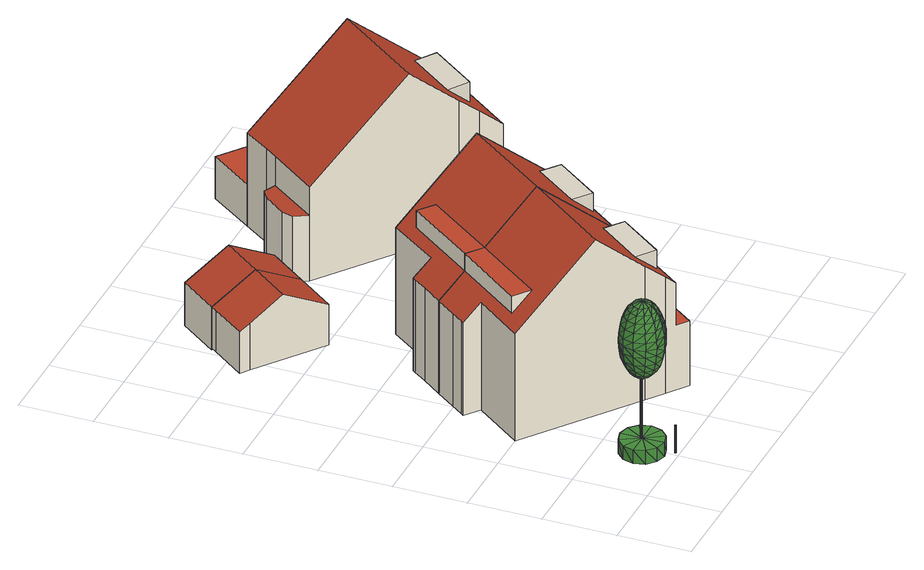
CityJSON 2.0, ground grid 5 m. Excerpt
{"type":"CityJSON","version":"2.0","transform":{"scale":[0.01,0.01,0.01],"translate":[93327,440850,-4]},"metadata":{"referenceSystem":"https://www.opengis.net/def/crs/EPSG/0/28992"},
"CityObjects":{
"tree1":{"type":"SolitaryVegetationObject","attributes":{"Takvrije_zone":"tot 4,50 meter Bereikt","Boomhoogte":"9-12 m.","Boomstatus":"Niet van toepassing","Aanlegjaar":"2007","Laatste_mutatie":"17-05-2019","Stamdiameter":"15","Kroondiameter":"3","Ontwikkeling":"Blijvende Kroon","Boomsortiment_nederlands":"Sierkers","Boomsortiment":"Prunus 'Umineko'","Beheerobjectomschrijving":"12308.bm2","Brondatum":"13-06-2019","Thema":"Bomen","tree_part":"kruin","Wijk":"Hillegersberg Noord","Buurt":"Hillegersberg Noord - 40","Straat":"Plaszicht","Hoogte":"-1.9513428","Geslacht":"Prunus"},"geometry":[{"type":"MultiSurface","lod":"2","boundaries":[[[0,1,2]],[[3,4,2]],[[5,6,3]],[[7,8,1]],[[5,9,10]],[[11,9,12]],[[13,7,14]],[[15,16,11]],[[17,18,15]],[[19,20,17]],[[21,22,19]],[[23,21,24]],[[7,1,0]],[[25,23,24]],[[0,2,26]],[[27,23,25]],[[28,29,27]],[[28,30,29]],[[31,32,30]],[[33,34,31]],[[35,34,33]],[[36,35,37]],[[11,38,9]],[[39,36,37]],[[16,38,11]],[[16,40,38]],[[15,41,16]],[[42,36,39]],[[42,43,44]],[[45,46,43]],[[45,47,46]],[[48,49,47]],[[50,51,48]],[[52,53,50]],[[54,53,52]],[[54,55,53]],[[56,57,55]],[[56,58,57]],[[59,60,58]],[[61,62,59]],[[63,62,61]],[[64,65,63]],[[66,67,65]],[[66,68,67]],[[69,70,68]],[[69,71,70]],[[72,71,73]],[[74,73,75]],[[76,77,75]],[[78,77,76]],[[78,79,77]],[[80,79,81]],[[80,81,82]],[[83,60,84]],[[85,82,86]],[[87,83,88]],[[89,86,90]],[[91,87,92]],[[93,90,94]],[[95,91,96]],[[97,98,94]],[[99,97,100]],[[95,96,101]],[[102,100,103]],[[101,104,105]],[[103,106,102]],[[105,107,108]],[[109,106,110]],[[108,111,112]],[[113,110,114]],[[112,115,116]],[[114,117,113]],[[116,118,119]],[[120,117,121]],[[119,122,123]],[[124,121,125]],[[123,126,127]],[[125,128,124]],[[127,129,130]],[[131,128,132]],[[93,89,90]],[[89,85,86]],[[85,80,82]],[[133,80,85]],[[134,135,133]],[[136,137,134]],[[133,135,80]],[[135,79,80]],[[135,77,79]],[[134,137,135]],[[137,77,135]],[[137,75,77]],[[74,75,137]],[[136,74,137]],[[138,74,136]],[[72,73,74]],[[138,72,74]],[[139,72,138]],[[140,141,139]],[[142,143,140]],[[144,145,142]],[[144,146,145]],[[146,147,148]],[[149,148,147]],[[146,148,145]],[[145,148,150]],[[142,145,143]],[[145,150,143]],[[139,141,72]],[[141,71,72]],[[141,70,71]],[[140,143,141]],[[143,70,141]],[[143,150,70]],[[68,70,150]],[[68,150,67]],[[67,150,148]],[[67,148,149]],[[65,67,149]],[[65,149,63]],[[63,149,62]],[[149,147,62]],[[59,84,60]],[[62,84,59]],[[62,147,84]],[[83,84,88]],[[88,84,147]],[[88,147,146]],[[87,88,92]],[[92,88,146]],[[92,146,144]],[[91,92,96]],[[96,92,144]],[[101,96,104]],[[96,144,104]],[[104,144,142]],[[105,104,107]],[[104,142,107]],[[107,142,140]],[[108,107,111]],[[107,140,111]],[[111,140,139]],[[112,111,115]],[[111,139,115]],[[115,139,138]],[[116,115,118]],[[115,138,118]],[[118,138,136]],[[119,118,122]],[[118,136,122]],[[122,136,134]],[[123,122,126]],[[122,134,126]],[[126,134,133]],[[127,126,129]],[[126,133,129]],[[129,133,85]],[[129,85,89]],[[130,129,89]],[[130,89,93]],[[151,131,132]],[[99,152,97]],[[131,153,128]],[[124,128,153]],[[124,120,121]],[[154,155,120]],[[120,155,117]],[[113,117,155]],[[113,109,110]],[[109,113,155]],[[109,155,154]],[[109,154,106]],[[102,106,154]],[[154,120,102]],[[102,120,124]],[[102,99,100]],[[102,124,99]],[[99,124,153]],[[99,153,152]],[[152,153,131]],[[152,131,151]],[[151,97,152]],[[98,97,151]],[[151,132,98]],[[98,93,94]],[[98,132,93]],[[132,130,93]],[[132,128,130]],[[128,127,130]],[[128,125,127]],[[125,123,127]],[[125,121,123]],[[121,119,123]],[[121,117,119]],[[117,116,119]],[[117,114,116]],[[114,112,116]],[[114,110,112]],[[110,108,112]],[[110,106,108]],[[106,105,108]],[[106,103,105]],[[103,101,105]],[[103,100,101]],[[100,95,101]],[[100,97,95]],[[97,94,95]],[[94,91,95]],[[94,90,91]],[[90,87,91]],[[90,86,87]],[[86,83,87]],[[86,82,83]],[[82,60,83]],[[82,81,60]],[[58,60,81]],[[58,81,57]],[[57,81,79]],[[57,79,78]],[[55,57,78]],[[55,78,53]],[[53,78,76]],[[53,76,50]],[[50,76,51]],[[76,75,51]],[[51,75,73]],[[48,51,49]],[[51,73,49]],[[49,73,71]],[[49,71,69]],[[47,49,69]],[[47,69,46]],[[46,69,68]],[[46,68,66]],[[43,46,66]],[[43,66,44]],[[44,66,65]],[[44,65,64]],[[42,44,36]],[[36,44,64]],[[36,64,35]],[[35,64,34]],[[64,63,34]],[[34,63,61]],[[34,61,31]],[[31,61,32]],[[61,59,32]],[[32,59,58]],[[32,58,56]],[[30,32,56]],[[30,56,29]],[[29,56,55]],[[29,55,54]],[[27,29,54]],[[27,54,23]],[[23,54,52]],[[23,52,21]],[[21,52,22]],[[52,50,22]],[[22,50,48]],[[19,22,20]],[[22,48,20]],[[20,48,47]],[[20,47,45]],[[17,20,45]],[[17,45,18]],[[18,45,43]],[[18,43,42]],[[15,18,41]],[[18,42,41]],[[41,42,39]],[[39,16,41]],[[40,16,39]],[[39,38,40]],[[39,37,38]],[[37,9,38]],[[37,10,9]],[[37,35,10]],[[35,33,10]],[[10,33,5]],[[33,6,5]],[[33,31,6]],[[6,31,30]],[[6,30,28]],[[6,28,3]],[[3,28,4]],[[28,27,4]],[[4,27,25]],[[25,2,4]],[[26,2,25]],[[25,0,26]],[[25,24,0]],[[24,7,0]],[[24,14,7]],[[24,21,14]],[[21,19,14]],[[14,19,13]],[[19,17,13]],[[13,17,15]],[[13,15,11]],[[13,11,12]],[[12,7,13]],[[12,8,7]],[[12,9,8]],[[8,9,5]],[[5,1,8]],[[5,3,1]],[[3,2,1]]]}]},
"tree2":{"type":"SolitaryVegetationObject","attributes":{"Takvrije_zone":"tot 4,50 meter Bereikt","Boomhoogte":"9-12 m.","Boomstatus":"Niet van toepassing","Aanlegjaar":"2007","Brondatum":"13-06-2019","Thema":"Bomen","Laatste_mutatie":"17-05-2019","Stamdiameter":"15","Kroondiameter":"3","Ontwikkeling":"Blijvende Kroon","Boomsortiment_nederlands":"Sierkers","Boomsortiment":"Prunus 'Umineko'","Beheerobjectomschrijving":"12308.bm2","tree_part":"wortel","Wijk":"Hillegersberg Noord","Buurt":"Hillegersberg Noord - 40","Straat":"Plaszicht","Hoogte":"-1.9513428","Geslacht":"Prunus"},"geometry":[{"type":"MultiSurface","lod":"2","boundaries":[[[156,157,158]],[[159,160,158]],[[160,161,162]],[[163,157,156]],[[162,161,164]],[[165,157,163]],[[164,161,166]],[[167,157,165]],[[166,161,168]],[[169,157,167]],[[168,161,170]],[[171,157,169]],[[170,161,172]],[[173,157,171]],[[172,161,174]],[[175,157,173]],[[174,161,176]],[[177,157,175]],[[176,161,178]],[[179,157,177]],[[178,161,180]],[[181,157,179]],[[159,161,160]],[[180,161,159]],[[158,157,181]],[[181,159,158]],[[180,159,181]],[[179,180,181]],[[178,180,179]],[[177,178,179]],[[176,178,177]],[[175,176,177]],[[174,176,175]],[[173,174,175]],[[172,174,173]],[[171,172,173]],[[170,172,171]],[[169,170,171]],[[168,170,169]],[[167,168,169]],[[166,168,167]],[[165,166,167]],[[164,166,165]],[[163,164,165]],[[162,164,163]],[[156,162,163]],[[160,162,156]],[[158,160,156]]]}]},
"tree3":{"type":"SolitaryVegetationObject","attributes":{"Takvrije_zone":"tot 4,50 meter Bereikt","Boomhoogte":"9-12 m.","Boomstatus":"Niet van toepassing","Aanlegjaar":"2007","Brondatum":"13-06-2019","Thema":"Bomen","Laatste_mutatie":"17-05-2019","Stamdiameter":"15","Kroondiameter":"3","Ontwikkeling":"Blijvende Kroon","Boomsortiment_nederlands":"Sierkers","Boomsortiment":"Prunus 'Umineko'","Beheerobjectomschrijving":"12308.bm2","tree_part":"stam","Wijk":"Hillegersberg Noord","Buurt":"Hillegersberg Noord - 40","Straat":"Plaszicht","Hoogte":"-1.9513428","Geslacht":"Prunus"},"geometry":[{"type":"MultiSurface","lod":"2","boundaries":[[[182,183,184]],[[185,186,182]],[[187,185,188]],[[189,188,190]],[[182,191,183]],[[192,190,193]],[[194,195,191]],[[196,197,195]],[[189,190,192]],[[198,199,197]],[[187,188,189]],[[157,200,199]],[[201,185,187]],[[201,186,185]],[[202,186,201]],[[157,199,198]],[[203,204,202]],[[198,197,196]],[[196,195,194]],[[202,204,186]],[[194,191,182]],[[186,194,182]],[[186,204,194]],[[204,196,194]],[[204,203,196]],[[203,198,196]],[[203,202,198]],[[202,157,198]],[[202,201,157]],[[201,200,157]],[[201,187,200]],[[187,199,200]],[[187,189,199]],[[189,197,199]],[[189,192,197]],[[192,195,197]],[[192,193,195]],[[193,191,195]],[[193,190,191]],[[190,183,191]],[[190,188,183]],[[188,184,183]],[[188,185,184]],[[185,182,184]]]}]},
"cityfurniture1":{"type":"CityFurniture","attributes":{"Brondatum":"12-06-2019","Thema":"Lichtmasten","Nivo":"0","Klasse":"Tertiaire weg","Objecthoogte":"6","Geplaatst_op":"01-01-1998","Datum_laatste_mutatie":"07-06-2019","Straatnaam":"Plaszicht","Buurtnaam":"Hillegersberg Noord","Buurt_nummer":"62","Wijknaam":"Hillegersberg-Schiebroek","Wijknummer":"6","Lichtpunttype":"Straatverlichting","Nummer":"1","Beheerobject":"88528/OVL-001","Lamptype":"SON PRO E 50W E27","Armatuurtype":"490 SGS 203 1X SON 50W <NB>","Masttype":"MAST 6M LPH 6M ST VERJ D89 B1"},"geometry":[{"type":"MultiSurface","lod":"2","boundaries":[[[205,206,207,208]],[[208,207,209,210]],[[210,209,211,212]],[[212,211,213,214]],[[214,213,215,216]],[[216,215,217,218]],[[218,217,219,220]],[[220,219,221,222]],[[222,221,223,224]],[[224,223,225,226]],[[226,225,227,228]],[[228,227,229,230]],[[230,229,231,232]],[[232,231,233,234]],[[234,233,235,236]],[[236,235,237,238]],[[238,237,239,240]],[[240,239,241,242]],[[242,241,243,244]],[[244,243,245,246]],[[246,245,247,248]],[[248,247,249,250]],[[250,249,251,252]],[[252,251,206,205]],[[205,208,210,212,214,216,218,220,222,224,226,228,230,232,234,236,238,240,242,244,246,248,250,252]]]}]},
"building1":{"type":"Building","attributes":{"statusOmschr":"Pand in gebruik","typeOmschr":"tussenpand","aantalBouwlagen":4,"hoogste_bouwlaag":2,"laagste_bouwlaag":1,"yearOfConstruction":1931},"address":[{"country":"Nederland","locality":"Rotterdam","thoroughfareNumber":"199","thoroughfareName":"Straatweg","postcode":"3054AE"}],"children":["building1-1"],"geometry":[{"type":"Solid","lod":"2","boundaries":[[[[253,254,255,256,257,258,259,260,261,262,263,264,265]],[[266,267,268,269,270,271,272,273,274,275,276,277,278]],[[279,280,281,282]],[[283,276,275,284]],[[283,277,276]],[[263,267,266,264]],[[262,268,267,263]],[[261,269,268,262]],[[260,270,269,261]],[[270,260,259,271]],[[258,272,271,259]],[[273,272,258,257,285]],[[285,257,256,286]],[[287,286,256,255,280,279]],[[280,255,254,281]],[[253,282,281,254]],[[288,265,264,266,278,284,275,274]],[[289,282,253,265,288]],[[287,279,282,289]],[[277,283,284,278]],[[288,274,273,285,286,287,289],[290,291,292,293]],[[293,292,294]],[[291,290,295]],[[295,290,293,294]],[[291,295,294,292]]]],"semantics":{"surfaces":[{"type":"GroundSurface"},{"type":"RoofSurface"},{"type":"WallSurface"}],"values":[[0,1,1,1,2,2,2,2,2,2,2,2,2,2,2,2,2,2,2,2,1,null,null,null,null]]}}]},
"building1-1":{"type":"BuildingInstallation","parents":["building1"],"geometry":[{"type":"MultiSurface","lod":"2","boundaries":[[[291,295,294,292]],[[293,292,294]],[[291,290,295]],[[295,290,293,294]]],"semantics":{"surfaces":[{"type":"RoofSurface"},{"type":"WallSurface"}],"values":[0,1,1,1]}}]},
"building2":{"type":"Building","attributes":{"statusOmschr":"Pand in gebruik","aantalBouwlagen":1,"yearOfConstruction":1931},"address":[{"country":"Nederland","locality":"Rotterdam"}],"geometry":[{"type":"Solid","lod":"2","boundaries":[[[[296,297,298,299]],[[300,301,302,303,304,305]],[[303,306,307,304]],[[302,308,306,303]],[[308,302,301,309]],[[297,309,301,300,298]],[[298,300,305,299]],[[305,304,307,296,299]],[[306,308,309,297,296,307]]]],"semantics":{"surfaces":[{"type":"RoofSurface"},{"type":"GroundSurface"},{"type":"WallSurface"}],"values":[[0,1,2,2,2,2,2,2,0]]}}]},
"building3":{"type":"Building","attributes":{"statusOmschr":"Pand in gebruik","aantalBouwlagen":1,"yearOfConstruction":1932},"address":[{"country":"Nederland","locality":"Rotterdam"}],"geometry":[{"type":"Solid","lod":"2","boundaries":[[[[310,307,311,312]],[[313,296,299,314]],[[311,307,296,313]],[[310,312,315,316]],[[296,307,310,316,299]],[[299,316,315,314]],[[315,312,311,313,314]]]],"semantics":{"surfaces":[{"type":"WallSurface"},{"type":"RoofSurface"},{"type":"GroundSurface"}],"values":[[0,1,1,2,0,0,0]]}}]},
"building4":{"type":"Building","attributes":{"statusOmschr":"Pand in gebruik","typeOmschr":"tussenpand","aantalBouwlagen":5,"hoogste_bouwlaag":3,"laagste_bouwlaag":1,"yearOfConstruction":1931},"address":[{"country":"Nederland","locality":"Rotterdam","thoroughfareNumber":"201","thoroughfareName":"Straatweg","postcode":"3054AE"}],"children":["building4-1"],"geometry":[{"type":"Solid","lod":"2","boundaries":[[[[317,318,319]],[[320,321,322,323]],[[324,325,321,320]],[[326,327,325,324]],[[328,329,327,326]],[[264,330,329,328]],[[284,278,330,264,265,288,274,331]],[[332,333,334,335]],[[335,334,336,337]],[[337,336,323,322,338,339,340]],[[341,288,265,333,332]],[[341,332,340,339]],[[278,284,318,317]],[[339,338,274,288,341],[342,343,344,345]],[[334,333,265,264,328,326,324,320,323,336]],[[332,335,337,340]],[[322,321,325,327,329,330,278,317,319,331,274,338]],[[284,331,319,318]],[[343,342,346]],[[345,344,347]],[[346,342,345,347]],[[343,346,347,344]]]],"semantics":{"surfaces":[{"type":"WallSurface"},{"type":"RoofSurface"},{"type":"GroundSurface"}],"values":[[0,0,0,0,0,0,0,0,0,0,0,0,0,1,2,1,1,1,null,null,null,null]]}}]},
"building4-1":{"type":"BuildingInstallation","parents":["building4"],"geometry":[{"type":"MultiSurface","lod":"2","boundaries":[[[343,346,347,344]],[[343,342,346]],[[345,344,347]],[[346,342,345,347]]],"semantics":{"surfaces":[{"type":"RoofSurface"},{"type":"WallSurface"}],"values":[0,1,1,1]}}]},
"building5":{"type":"Building","attributes":{"statusOmschr":"Pand in gebruik","typeOmschr":"vrijstaand","aantalBouwlagen":4,"hoogste_bouwlaag":2,"laagste_bouwlaag":1,"yearOfConstruction":1932},"address":[{"country":"Nederland","locality":"Rotterdam","thoroughfareNumber":"203","thoroughfareName":"Straatweg","postcode":"3054AE"}],"children":["building5-1","building5-2"]},
"building5-1":{"type":"BuildingPart","parents":["building5"],"children":["building5-1-1"],"geometry":[{"type":"Solid","lod":"2","boundaries":[[[[348,349,350,351,352]],[[353,348,352,354,355]],[[356,357,351,350]],[[358,359,360,356,350,361]],[[362,363,364,365,366,367]],[[355,354,365,364]],[[357,356,368,369,370,371]],[[370,369,372,373]],[[373,372,374,375]],[[353,355,364,363]],[[375,374,376,377]],[[377,376,378,379]],[[380,367,366,371,370,373,375,377,379],[381,382,383,384]],[[385,380,379,378]],[[354,352,351,357,371,366,365]],[[380,385,362,367]],[[386,361,350,349]],[[387,358,361,386]],[[388,359,358,387]],[[389,360,359,388]],[[378,376,374,372,369,368,389,388,387,386,349,348,353,363,362,385]],[[360,389,368,356]],[[382,381,390]],[[384,383,391]],[[390,381,384,391]],[[382,390,391,383]]]],"semantics":{"surfaces":[{"type":"WallSurface"},{"type":"RoofSurface"},{"type":"ClosureSurface"},{"type":"GroundSurface"}],"values":[[0,0,0,1,0,0,0,0,0,2,0,0,1,0,1,0,0,0,0,0,3,0,null,null,null,null]]}}]},
"building5-1-1":{"type":"BuildingInstallation","parents":["building5-1"],"geometry":[{"type":"MultiSurface","lod":"2","boundaries":[[[382,390,391,383]],[[382,381,390]],[[384,383,391]],[[390,381,384,391]]],"semantics":{"surfaces":[{"type":"RoofSurface"},{"type":"WallSurface"}],"values":[0,1,1,1]}}]},
"building5-2":{"type":"BuildingPart","parents":["building5"],"geometry":[{"type":"Solid","lod":"2","boundaries":[[[[392,393,394,395]],[[353,355,393,392]],[[364,363,395,394]],[[353,392,395,363]],[[393,355,364,394]],[[355,353,363,364]]]],"semantics":{"surfaces":[{"type":"WallSurface"},{"type":"GroundSurface"},{"type":"RoofSurface"},{"type":"ClosureSurface"}],"values":[[0,0,0,1,2,3]]}}]}
},
"vertices":[
[327,164,655],[325,168,655],[327,166,655],[356,220,676],[379,197,676],[324,228,676],[372,248,711],[325,162,655],[324,168,655],[323,168,655],[292,220,676],[323,162,655],[324,162,655],[324,102,676],[356,110,676],[292,110,676],[321,164,655],[276,82,711],[241,117,711],[324,69,711],[265,63,755],[372,82,711],[324,47,755],[407,117,711],[379,133,676],[387,165,676],[327,165,655],[420,165,711],[407,213,711],[442,165,755],[426,224,755],[383,267,755],[443,234,813],[324,261,711],[324,283,755],[276,248,711],[241,213,711],[269,197,676],[321,166,655],[261,165,676],[321,165,655],[269,133,676],[228,165,711],[206,165,755],[222,224,755],[222,106,755],[187,165,813],[205,96,813],[255,46,813],[196,91,877],[324,28,813],[250,37,877],[383,63,755],[393,46,813],[426,106,755],[443,96,813],[461,165,813],[452,91,877],[472,165,877],[452,239,877],[474,165,930],[393,284,813],[398,293,877],[324,302,813],[265,267,755],[255,284,813],[205,234,813],[250,293,877],[196,239,877],[176,165,877],[194,240,930],[174,165,930],[196,91,983],[194,90,930],[250,37,983],[249,35,930],[324,17,877],[324,15,930],[398,37,877],[399,35,930],[452,91,983],[454,90,930],[472,165,983],[452,239,983],[454,240,930],[461,165,1047],[443,234,1047],[393,284,1047],[398,293,983],[426,224,1105],[383,267,1105],[324,283,1105],[324,302,1047],[371,247,1149],[324,260,1149],[277,247,1149],[265,267,1105],[293,219,1184],[324,227,1184],[322,166,1205],[270,196,1184],[242,212,1149],[321,165,1205],[262,165,1184],[222,224,1105],[229,165,1149],[270,134,1184],[206,165,1105],[242,118,1149],[323,163,1205],[293,111,1184],[222,106,1105],[277,83,1149],[324,162,1205],[324,103,1184],[265,63,1105],[324,70,1149],[355,111,1184],[324,47,1105],[371,83,1149],[326,164,1205],[378,134,1184],[383,63,1105],[406,118,1149],[327,165,1205],[386,165,1184],[426,106,1105],[419,165,1149],[378,196,1184],[442,165,1105],[406,212,1149],[325,167,1205],[355,219,1184],[443,96,1047],[393,46,1047],[398,37,983],[324,28,1047],[324,17,983],[255,46,1047],[205,96,1047],[187,165,1047],[176,165,983],[205,234,1047],[196,239,983],[255,284,1047],[250,293,983],[324,313,983],[399,295,930],[324,315,930],[324,313,877],[249,295,930],[324,168,1205],[323,167,1205],[326,166,1205],[322,164,1205],[325,163,1205],
[454,90,205],[324,165,205],[399,35,205],[399,35,105],[454,90,105],[324,165,105],[474,165,105],[474,165,205],[454,240,105],[454,240,205],[399,295,105],[399,295,205],[324,315,105],[324,315,205],[249,295,105],[249,295,205],[194,240,105],[194,240,205],[174,165,105],[174,165,205],[194,90,105],[194,90,205],[249,35,105],[249,35,205],[324,15,105],[324,15,205],
[330,176,205],[324,180,205],[328,179,205],[328,179,685],[330,176,685],[320,166,685],[324,180,685],[318,169,685],[320,179,685],[320,179,205],[317,173,685],[318,176,685],[332,173,205],[318,176,205],[330,169,205],[317,173,205],[328,166,205],[318,169,205],[320,166,205],[324,165,685],[328,166,685],[330,169,685],[332,173,685],
[531,34,207],[531,34,7],[529,34,7],[529,34,207],[529,33,7],[529,33,207],[528,31,7],[528,31,207],[528,30,7],[528,30,207],[528,29,7],[528,29,207],[529,27,7],[529,27,207],[529,26,7],[529,26,207],[531,26,7],[531,26,207],[532,25,7],[532,25,207],[533,25,7],[533,25,207],[534,25,7],[534,25,207],[535,26,7],[535,26,207],[537,26,7],[537,26,207],[537,27,7],[537,27,207],[538,29,7],[538,29,207],[538,30,7],[538,30,207],[538,31,7],[538,31,207],[537,33,7],[537,33,207],[537,34,7],[537,34,207],[535,34,7],[535,34,207],[534,35,7],[534,35,207],[533,35,7],[533,35,207],[532,35,7],[532,35,207],
[1264,620,191],[1343,561,191],[1018,133,191],[877,239,191],[760,326,191],[12,887,191],[268,1220,191],[166,1297,191],[182,1318,191],[245,1401,191],[341,1529,191],[345,1534,191],[1379,774,191],[345,1534,866],[341,1529,866],[245,1401,867],[182,1318,867],[166,1297,867],[268,1220,976],[12,887,975],[477,538,1472],[916,1115,1471],[613,1337,1150],[264,878,1150],[148,966,1026],[496,1423,1026],[938,193,662],[1018,133,662],[1343,561,662],[1264,620,662],[148,966,1151],[496,1423,1152],[760,326,1166],[877,239,1040],[938,193,974],[1379,774,973],[1264,620,972],[980,338,1020],[858,431,1153],[1094,741,1153],[1216,648,1020],[1216,648,1154],[980,338,1155],
[516,2829,691],[312,2560,690],[574,2363,513],[778,2632,513],[574,2363,216],[116,2707,216],[60,2750,216],[237,2982,216],[265,3019,216],[778,2632,216],[237,2982,518],[265,3019,518],[60,2750,517],[116,2707,555],
[265,3019,203],[464,3281,517],[464,3281,203],[715,3090,691],[975,2892,514],[975,2892,203],[778,2632,203],
[852,1893,1026],[852,1893,1150],[964,1808,1147],[634,1705,191],[634,1705,975],[884,2043,970],[884,2043,191],[534,1783,191],[534,1783,866],[518,1762,191],[518,1762,866],[451,1673,191],[451,1673,867],[345,1534,867],[613,1337,1151],[1489,921,662],[1489,921,191],[1569,861,191],[1569,861,662],[1896,1292,191],[1896,1292,662],[1355,1693,1470],[1811,1355,978],[1811,1355,662],[1489,921,974],[1452,954,1017],[1328,1048,1152],[1564,1358,1151],[1688,1264,1016],[1452,954,1150],[1688,1264,1150],
[1585,3194,181],[1522,3110,181],[1522,3110,653],[1522,3110,864],[1585,3194,864],[1718,3377,181],[1718,3377,861],[1718,3377,484],[1270,2776,658],[1270,2776,863],[1355,3100,661],[1239,2946,663],[1219,2868,662],[1428,3145,659],[2752,2592,181],[2002,3160,181],[2002,3160,483],[2002,3160,1163],[2290,2942,1468],[2752,2592,969],[1270,2776,181],[2126,2129,181],[2126,2129,1158],[1840,2345,1466],[2241,2041,181],[2241,2041,1033],[2381,1936,181],[2381,1936,883],[2629,2267,181],[2629,2267,884],[2706,2369,181],[2706,2369,885],[2626,2429,971],[2345,2145,1016],[2218,2241,1154],[2459,2561,1154],[2586,2464,1017],[2626,2429,181],[1428,3145,181],[1355,3100,181],[1239,2946,181],[1219,2868,181],[2345,2145,1161],[2586,2464,1160],
[1940,3683,181],[1940,3683,486],[2226,3468,485],[2226,3468,181]
]}
